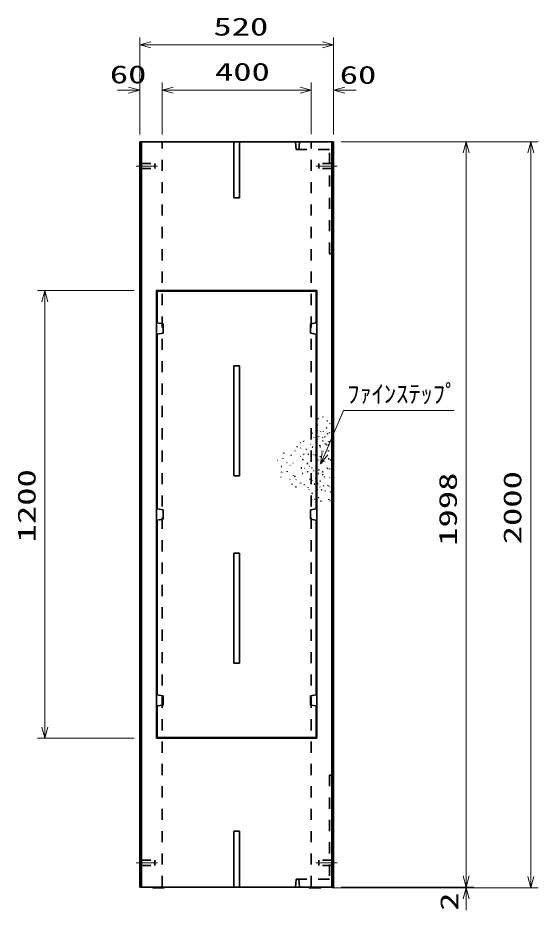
# Model space of a CAD drawing. Units: millimetres on the paper. Extents: x 0 to 841, y 0 to 594.
# Drawn here: x 155.7 to 225.5, y 279 to 398.7 of the extents above; entities that cross this region are included whole.
import ezdxf
from ezdxf.enums import TextEntityAlignment as Align

# ---------------------------------------------------------------- set-up
doc = ezdxf.new("R2010")
doc.units = ezdxf.units.MM
doc.linetypes.add('USER2', pattern=[18.5, 12, -1.5, 3.5, -1.5])
doc.linetypes.add('USER3', pattern=[3, 1.5, -1.5])
for name, color, linetype, lineweight in [('D-BMK（構造物基準線）', 2, 'USER2', 18), ('D-STR-DIM（寸法）', 7, 'Continuous', 13), ('D-STR-HTXT（旗上げ）', 7, 'Continuous', 13), ('D-STR（構造物）', 1, 'Continuous', 35)]:
    doc.layers.add(name, color=color, linetype=linetype, lineweight=lineweight)
doc.styles.add('ＭＳ ゴシック', font='')
doc.styles.get('ＭＳ ゴシック').set_extended_font_data('MS Gothic')

# ---------------------------------------------------------------- blocks, each defined once
blk = doc.blocks.new('_Open30')
at = {"color": 7, "linetype": 'Continuous', "lineweight": 13}
for p, q in [((-1, 0.2679), (0, 0)), ((0, 0), (-1, -0.2679)), ((0, 0), (-1, 0))]:
    blk.add_line(p, q, dxfattribs=at)

msp = doc.modelspace()

# ---------------------------------------------------------------- linework, layer by layer
at = {"layer": 'D-BMK（構造物基準線）'}
for p, q in [((171.604, 378.792), (174.453, 378.792)), ((195.679, 378.792), (198.528, 378.792)), ((171.604, 285.392), (174.453, 285.392)), ((198.528, 285.392), (195.679, 285.392))]:
    msp.add_line(p, q, dxfattribs=at)
at = {"layer": 'D-STR-DIM（寸法）'}
for p, q in [((172.066, 383.042), (172.066, 396.019)), ((198.066, 389.999), (198.066, 396.019)), ((173.566, 395.019), (196.566, 395.019)), ((172.066, 383.042), (172.066, 389.969)), ((175.066, 383.042), (175.066, 389.969)), ((175.066, 383.094), (175.066, 389.969)), ((195.066, 383.072), (195.066, 389.969)), ((195.066, 383.072), (195.066, 389.969)), ((198.066, 383.042), (198.066, 389.969)), ((170.566, 388.969), (169.066, 388.969)), ((176.566, 388.969), (193.566, 388.969)), ((176.566, 388.969), (178.066, 388.969)), ((193.566, 388.969), (192.066, 388.969)), ((199.566, 388.969), (201.066, 388.969)), ((199.066, 382.042), (216.854, 382.042)), ((215.417, 382.042), (225.494, 382.042)), ((215.854, 283.642), (215.854, 380.542)), ((224.494, 283.542), (224.494, 380.542)), ((171.316, 362.092), (158.352, 362.092)), ((159.352, 303.592), (159.352, 360.592)), ((171.316, 302.092), (158.352, 302.092)), ((215.854, 283.642), (215.854, 285.142)), ((197.816, 282.042), (216.854, 282.042)), ((199.066, 282.142), (216.854, 282.142)), ((199.066, 282.142), (216.854, 282.142)), ((214.417, 282.042), (225.494, 282.042)), ((215.854, 280.542), (215.854, 279.042))]:
    msp.add_line(p, q, dxfattribs=at)
at = {"layer": 'D-STR-HTXT（旗上げ）'}
msp.add_lwpolyline([(214.238, 346.001), (199.408, 346.001), (196.909, 340.25)], dxfattribs=at)
at = {"layer": 'D-STR（構造物）'}
for p, q in [((172.066, 282.142), (172.066, 382.042)), ((172.066, 382.042), (198.066, 382.042)), ((172.316, 282.142), (172.316, 382.042)), ((184.691, 382.042), (184.691, 374.542)), ((185.441, 382.042), (185.441, 374.542)), ((197.816, 282.142), (197.816, 382.042)), ((198.066, 282.142), (198.066, 382.042)), ((185.441, 374.542), (184.691, 374.542)), ((174.316, 302.092), (174.316, 362.092)), ((174.316, 362.092), (195.816, 362.092)), ((174.391, 362.017), (195.741, 362.017)), ((174.391, 357.767), (174.391, 362.017)), ((195.741, 357.767), (195.741, 362.017)), ((195.816, 302.092), (195.816, 362.092)), ((174.391, 357.767), (175.191, 357.642)), ((195.741, 357.767), (194.941, 357.642)), ((175.191, 357.642), (175.191, 356.392)), ((194.941, 357.642), (194.941, 356.392)), ((175.191, 356.392), (174.391, 356.267)), ((174.391, 356.267), (174.391, 332.842)), ((194.941, 356.392), (195.741, 356.267)), ((195.741, 356.267), (195.741, 332.842)), ((184.691, 352.017), (184.691, 337.267)), ((184.691, 352.017), (185.441, 352.017)), ((185.441, 337.267), (185.441, 352.017)), ((195.948, 344.945), (196.02, 344.925)), ((196.573, 345.12), (196.631, 345.168)), ((196.631, 345.168), (196.679, 345.111)), ((197.149, 344.614), (197.224, 344.614)), ((195.834, 344.09), (195.887, 344.037)), ((195.927, 343.368), (195.862, 343.33)), ((195.887, 344.037), (195.94, 344.09)), ((197.132, 343.682), (197.06, 343.662)), ((197.113, 343.754), (197.132, 343.682)), ((197.496, 344.229), (197.549, 344.282)), ((197.549, 344.282), (197.602, 344.229)), ((195.18, 342.954), (195.173, 343.029)), ((195.468, 342.356), (195.397, 342.382)), ((195.88, 342.24), (195.912, 342.172)), ((196.097, 342.545), (196.036, 342.502)), ((196.097, 342.545), (196.14, 342.483)), ((196.314, 343.218), (196.24, 343.231)), ((196.531, 342.368), (196.592, 342.411)), ((196.592, 342.411), (196.635, 342.35)), ((196.653, 343.147), (196.678, 343.217)), ((196.861, 342.471), (196.929, 342.503)), ((197.25, 342.844), (197.263, 342.918)), ((197.263, 342.918), (197.336, 342.905)), ((197.444, 343.044), (197.506, 343.087)), ((197.506, 343.087), (197.549, 343.026)), ((193.162, 341.117), (193.181, 341.189)), ((193.634, 341.699), (193.581, 341.752)), ((193.61, 340.992), (193.675, 341.03)), ((193.634, 341.699), (193.687, 341.752)), ((194.05, 341.876), (194.013, 341.941)), ((195.015, 341.497), (194.958, 341.449)), ((195.201, 341.161), (195.262, 341.118)), ((195.262, 341.118), (195.219, 341.057)), ((196.208, 341.131), (196.283, 341.131)), ((196.227, 341.302), (196.214, 341.376)), ((196.64, 341.941), (196.565, 341.947)), ((196.983, 341.525), (196.935, 341.582)), ((197.094, 341.467), (197.033, 341.424)), ((197.137, 341.405), (197.094, 341.467)), ((197.386, 341.415), (197.312, 341.428)), ((197.373, 341.341), (197.386, 341.415)), ((197.377, 341.793), (197.414, 341.858)), ((197.414, 341.858), (197.479, 341.82)), ((191.409, 340.285), (191.334, 340.292)), ((192.374, 339.995), (192.38, 340.069)), ((192.853, 340.61), (192.927, 340.616)), ((193.628, 339.902), (193.66, 339.834)), ((194.118, 340.143), (194.043, 340.149)), ((194.426, 340.879), (194.4, 340.809)), ((194.677, 340.165), (194.609, 340.133)), ((194.677, 340.165), (194.645, 340.233)), ((195.365, 340.059), (195.316, 340.117)), ((195.617, 340.02), (195.552, 339.983)), ((195.579, 340.085), (195.617, 340.02)), ((195.843, 340.76), (195.918, 340.754)), ((196.221, 339.794), (196.293, 339.813)), ((196.293, 339.813), (196.274, 339.886)), ((196.452, 340.61), (196.379, 340.59)), ((196.614, 340.573), (196.675, 340.53)), ((196.675, 340.53), (196.632, 340.468)), ((197.295, 340.617), (197.369, 340.63)), ((197.369, 340.63), (197.382, 340.556)), ((190.569, 339.373), (190.549, 339.3)), ((191.252, 339.596), (191.194, 339.548)), ((191.3, 339.539), (191.252, 339.596)), ((191.845, 339.042), (191.77, 339.042)), ((192.224, 338.657), (192.171, 338.71)), ((192.592, 338.958), (192.624, 339.026)), ((193.903, 339.405), (193.96, 339.453)), ((193.96, 339.453), (194.009, 339.396)), ((194.478, 338.899), (194.553, 338.899)), ((194.553, 338.899), (194.553, 338.824)), ((194.879, 338.567), (194.826, 338.514)), ((196.057, 339.413), (196.02, 339.348)), ((196.48, 339.057), (196.467, 338.983)), ((196.735, 339.247), (196.673, 339.204)), ((196.735, 339.247), (196.778, 339.185)), ((197.425, 339.562), (197.351, 339.549)), ((197.438, 339.488), (197.425, 339.562)), ((197.667, 339.391), (197.606, 339.434)), ((197.624, 339.33), (197.667, 339.391)), ((191.021, 338.496), (191.096, 338.496)), ((191.125, 337.779), (191.068, 337.731)), ((191.79, 337.79), (191.855, 337.828)), ((191.855, 337.828), (191.817, 337.893)), ((192.685, 337.295), (192.665, 337.368)), ((193.73, 338.354), (193.73, 338.279)), ((193.805, 338.354), (193.73, 338.354)), ((193.866, 337.583), (193.937, 337.558)), ((194.198, 338.227), (194.178, 338.299)), ((194.58, 337.834), (194.512, 337.803)), ((194.612, 337.766), (194.58, 337.834)), ((195.158, 338.332), (195.101, 338.284)), ((195.158, 338.332), (195.206, 338.275)), ((195.343, 337.996), (195.404, 337.953)), ((195.404, 337.953), (195.361, 337.892)), ((195.738, 337.366), (195.663, 337.366)), ((196.06, 337.589), (195.986, 337.596)), ((196.048, 338.004), (196.105, 338.052)), ((196.105, 338.052), (196.057, 338.109)), ((196.594, 337.445), (196.522, 337.426)), ((196.614, 337.819), (196.542, 337.838)), ((196.614, 337.373), (196.594, 337.445)), ((196.595, 337.746), (196.614, 337.819)), ((197.175, 338.259), (197.237, 338.302)), ((197.237, 338.302), (197.28, 338.241)), ((197.528, 338.25), (197.515, 338.176)), ((184.691, 337.267), (185.441, 337.267)), ((190.986, 337.141), (190.966, 337.068)), ((192.231, 336.831), (192.205, 336.76)), ((192.45, 336.184), (192.482, 336.116)), ((192.869, 337.207), (192.804, 337.17)), ((192.869, 337.207), (192.906, 337.142)), ((192.993, 336.739), (193.046, 336.792)), ((193.609, 336.247), (193.629, 336.319)), ((194.911, 336.817), (194.843, 336.785)), ((194.943, 336.749), (194.911, 336.817)), ((195.189, 336.715), (195.163, 336.644)), ((195.531, 336.165), (195.459, 336.184)), ((195.512, 336.093), (195.531, 336.165)), ((195.683, 336.918), (195.611, 336.898)), ((195.664, 336.99), (195.683, 336.918)), ((195.952, 336.217), (195.899, 336.27)), ((195.899, 336.164), (195.952, 336.217)), ((196.208, 336.543), (196.283, 336.543)), ((196.78, 337.087), (196.838, 337.136)), ((196.838, 337.136), (196.79, 337.193)), ((197.534, 337.053), (197.527, 336.978)), ((192.973, 335.76), (193.03, 335.808)), ((193.03, 335.808), (193.079, 335.751)), ((194.129, 336.085), (194.136, 336.01)), ((194.655, 335.713), (194.655, 335.638)), ((194.771, 335.42), (194.718, 335.367)), ((195.2, 334.964), (195.2, 334.889)), ((195.754, 335.482), (195.697, 335.434)), ((195.754, 335.482), (195.706, 335.539)), ((195.844, 335.407), (195.844, 335.482)), ((196.268, 335.764), (196.2, 335.795)), ((196.376, 335.406), (196.45, 335.4)), ((196.45, 335.4), (196.444, 335.325)), ((196.721, 335.935), (196.648, 335.954)), ((196.721, 335.935), (196.701, 335.862)), ((196.944, 335.252), (196.887, 335.203)), ((196.896, 335.309), (196.944, 335.252)), ((197.305, 335.932), (197.311, 336.007)), ((197.501, 335.78), (197.453, 335.837)), ((197.633, 335.094), (197.64, 335.169)), ((195.2, 334.889), (195.125, 334.889)), ((195.185, 334.11), (195.153, 334.042)), ((195.55, 334.127), (195.497, 334.18)), ((195.497, 334.074), (195.55, 334.127)), ((196.005, 334.386), (196.058, 334.333)), ((196.306, 333.911), (196.374, 333.879)), ((196.374, 333.879), (196.343, 333.812)), ((197.411, 334.048), (197.417, 334.123)), ((197.55, 333.847), (197.607, 333.895)), ((197.607, 333.895), (197.559, 333.953)), ((175.191, 332.717), (174.391, 332.842)), ((175.191, 331.467), (175.191, 332.717)), ((194.941, 332.717), (195.741, 332.842)), ((194.941, 331.467), (194.941, 332.717)), ((174.391, 331.342), (175.191, 331.467)), ((174.391, 331.342), (174.391, 307.917)), ((195.741, 331.342), (194.941, 331.467)), ((195.741, 331.342), (195.741, 307.917)), ((184.691, 326.917), (185.441, 326.917)), ((184.691, 326.917), (184.691, 312.167)), ((185.441, 312.167), (185.441, 326.917)), ((184.691, 312.167), (185.441, 312.167)), ((175.191, 307.792), (174.391, 307.917)), ((175.191, 306.542), (175.191, 307.792)), ((194.941, 307.792), (195.741, 307.917)), ((194.941, 306.542), (194.941, 307.792)), ((174.391, 306.417), (175.191, 306.542)), ((174.391, 306.417), (174.391, 302.167)), ((195.741, 306.417), (194.941, 306.542)), ((195.741, 306.417), (195.741, 302.167)), ((174.316, 302.092), (195.816, 302.092)), ((174.391, 302.167), (195.741, 302.167)), ((184.691, 282.142), (184.691, 289.642)), ((184.691, 289.642), (185.441, 289.642)), ((185.441, 282.142), (185.441, 289.642)), ((172.066, 282.142), (198.066, 282.142)), ((173.816, 282.042), (173.716, 282.142)), ((175.316, 282.042), (173.816, 282.042)), ((175.316, 282.042), (175.416, 282.142)), ((194.816, 282.042), (194.716, 282.142)), ((194.816, 282.042), (196.316, 282.042)), ((196.316, 282.042), (196.416, 282.142))]:
    msp.add_line(p, q, dxfattribs=at)
at = {"layer": 'D-STR（構造物）', "linetype": 'USER3'}
for p, q in [((175.066, 282.142), (175.066, 382.042)), ((193.034, 380.992), (192.953, 382.042)), ((193.4, 380.992), (193.473, 382.042)), ((195.066, 282.142), (195.066, 382.042)), ((197.491, 380.992), (193.034, 380.992)), ((197.491, 367.042), (197.491, 380.992)), ((172.066, 379.142), (174.066, 379.142)), ((172.066, 378.442), (174.066, 378.442)), ((174.066, 378.442), (174.066, 379.142)), ((198.066, 379.142), (196.066, 379.142)), ((196.066, 378.442), (196.066, 379.142)), ((198.066, 378.442), (196.066, 378.442)), ((197.491, 367.042), (198.066, 367.042)), ((197.491, 297.142), (198.066, 297.142)), ((197.491, 297.142), (197.491, 283.192)), ((172.066, 285.742), (174.066, 285.742)), ((172.066, 285.042), (174.066, 285.042)), ((174.066, 285.742), (174.066, 285.042)), ((198.066, 285.742), (196.066, 285.742)), ((196.066, 285.742), (196.066, 285.042)), ((198.066, 285.042), (196.066, 285.042)), ((193.034, 283.192), (192.953, 282.142)), ((197.491, 283.192), (193.034, 283.192)), ((193.4, 283.192), (193.473, 282.142))]:
    msp.add_line(p, q, dxfattribs=at)

# ---------------------------------------------------------------- block references
at = {"layer": 'D-STR-DIM（寸法）', "xscale": 1.5, "yscale": 1.5}
for p, rotation in [((172.066, 395.019), 180), ((175.066, 388.969), 180), ((175.066, 388.969), 180), ((198.066, 388.969), 180), ((215.854, 382.042), 90), ((224.494, 382.042), 90), ((159.352, 362.092), 90), ((159.352, 302.092), 270), ((215.854, 282.142), 270), ((215.854, 282.142), 270), ((224.494, 282.042), 270), ((215.854, 282.042), 90)]:
    msp.add_blockref('_Open30', p, dxfattribs=dict(at, rotation=rotation))
for p in [(198.066, 395.019), (172.066, 388.969), (195.066, 388.969), (195.066, 388.969)]:
    msp.add_blockref('_Open30', p, dxfattribs=at)
at = {"layer": 'D-STR-HTXT（旗上げ）', "xscale": 1.5, "yscale": 1.5, "rotation": 246.50838}
msp.add_blockref('_Open30', (196.311, 338.875), dxfattribs=at)

# ---------------------------------------------------------------- texts
at = {"layer": 'D-STR-DIM（寸法）', "style": 'ＭＳ ゴシック', "width": 1.5}
for s, p in [('520', (181.941, 395.557)), ('400', (182.149, 389.506)), ('60', (168.051, 389.157)), ('60', (198.885, 389.093))]:
    msp.add_text(s, height=2.405, dxfattribs=at).set_placement(p, align=Align.BOTTOM_LEFT)
for s, p in [('1200', (158.814, 328.342)), ('1998', (215.317, 327.884)), ('2000', (223.957, 328.084)), ('2', (215.492, 278.954))]:
    msp.add_text(s, height=2.405, rotation=90, dxfattribs=at).set_placement(p, align=Align.BOTTOM_LEFT)
at = {"layer": 'D-STR-HTXT（旗上げ）', "style": 'ＭＳ ゴシック'}
msp.add_text('ﾌｧｲﾝｽﾃｯﾌﾟ', height=2.405, dxfattribs=at).set_placement((199.888, 346.326), align=Align.BOTTOM_LEFT)

doc.saveas('drawing.dxf')
